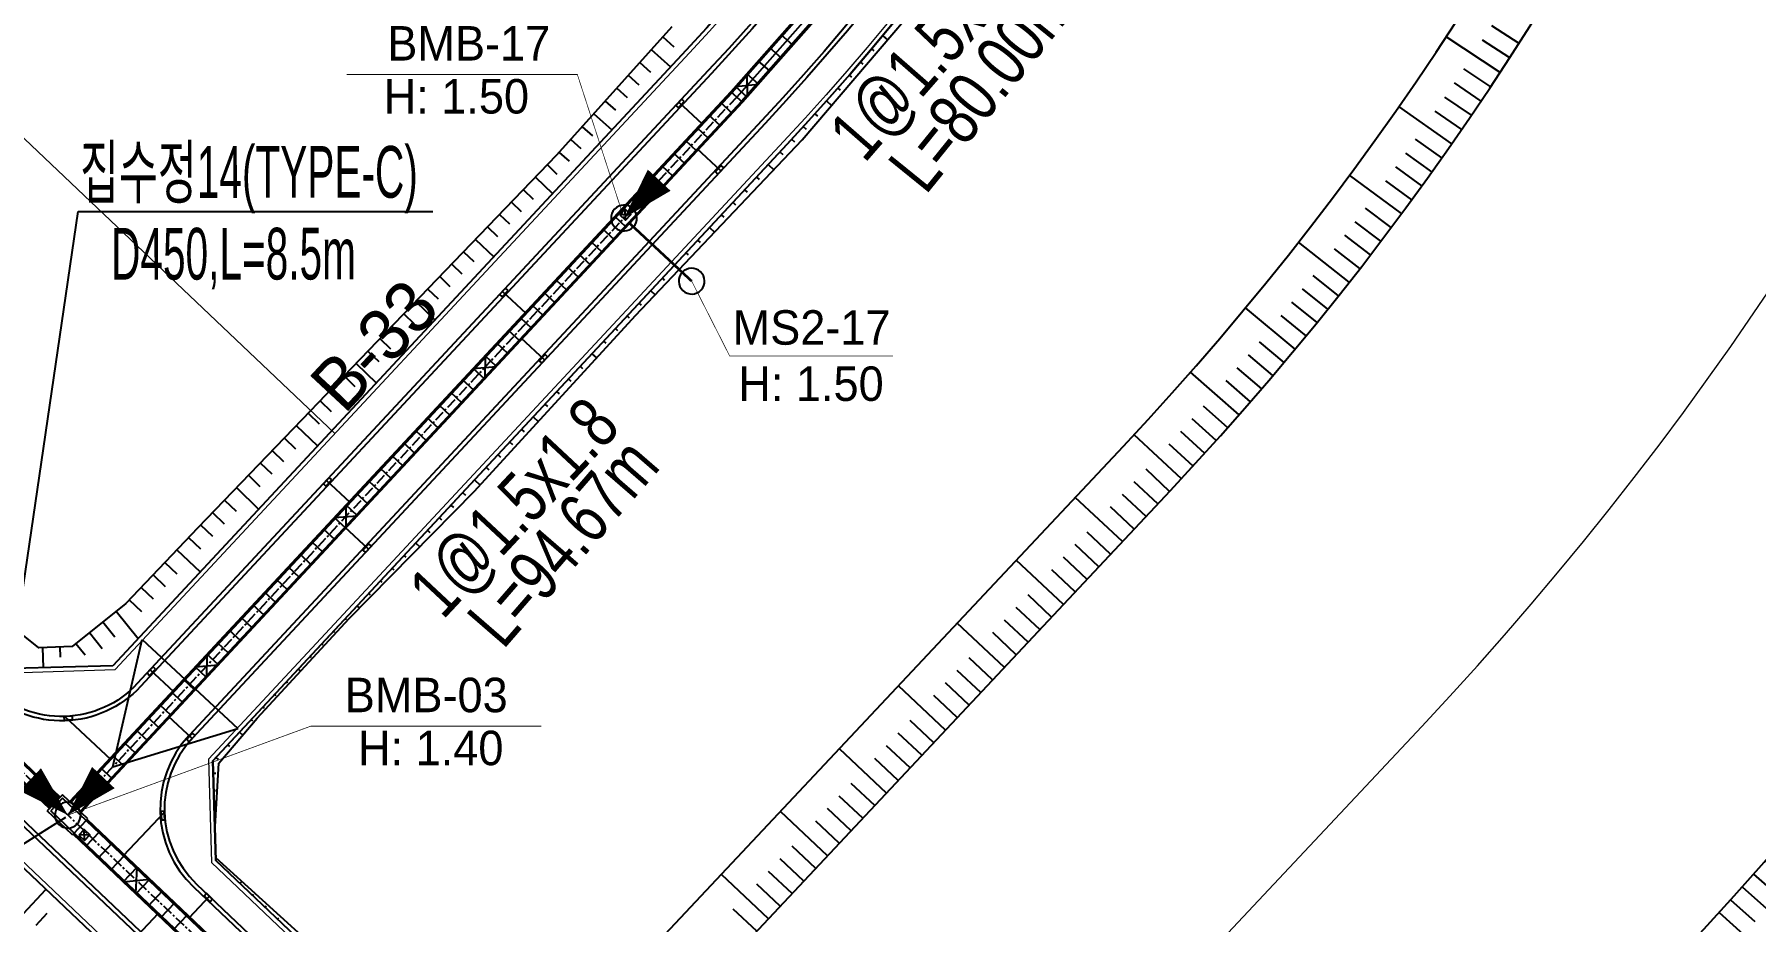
# Model space of a CAD drawing. Extents: x 230860 to 235519, y 342878 to 344985.
# Drawn here: x 232523.1 to 232722.8, y 343242.9 to 343345.8 of the extents above; entities that cross this region are included whole.
import ezdxf
from ezdxf.enums import TextEntityAlignment as Align

# ---------------------------------------------------------------- set-up
doc = ezdxf.new("R2010")
doc.units = 0
doc.linetypes.add('CENTER', pattern=[2, 1.25, -0.25, 0.25, -0.25])
for name, color, linetype in [('##L형측구', 8, 'Continuous'), ('##보도', 3, 'Continuous'), ('CE-SLOP-FILL', 9, 'Continuous'), ('MN info M1', 2, 'Continuous'), ('PCBOX', 150, 'Continuous'), ('PCBOX접합부 현장타설', 7, 'Continuous'), ('storm_2호 우수받이', 1, 'Continuous'), ('storm_arrow', 7, 'Continuous'), ('storm_MH', 2, 'Continuous'), ('storm_pipe dia_length', 7, 'Continuous'), ('storm_pipe text', 1, 'Continuous'), ('storm_집수정', 4, 'Continuous'), ('도로시종점', 1, 'Continuous'), ('맨홀(지구)', 2, 'Continuous'), ('맨홀지시선', 7, 'Continuous'), ('블록맨홀', 1, 'Continuous'), ('비탈면', 7, 'Continuous')]:
    doc.layers.add(name, color=color, linetype=linetype)
for name, color, linetype, lineweight in [('00_도로_계획선', 7, 'Continuous', 0), ('0_획지경계선', 8, 'Continuous', 5), ('storm_pipe', 160, 'Continuous', 30)]:
    doc.layers.add(name, color=color, linetype=linetype, lineweight=lineweight)
doc.styles.get("Standard").update_dxf_attribs({"font": 'Dotum.TTF'})
doc.styles.add('스타일1', font='H2HDRM.TTF')

# ---------------------------------------------------------------- blocks, each defined once
blk = doc.blocks.new('1')
at = {"layer": 'storm_MH', "flags": 128}
blk.add_lwpolyline([(-0.75, 0, 1), (0.75, 0, 1)], format="xyb", close=True, dxfattribs=at)
blk = doc.blocks.new('A$C5C727840')
at = {"layer": '맨홀(지구)', "linetype": 'Continuous'}
blk.add_lwpolyline([(0, 0.9), (0, 0), (0.9, 0), (0.9, 0.9)], close=True, dxfattribs=at)
for points in [[(0.9, 0), (0, 0.9)], [(0, 0), (0.9, 0.9)]]:
    blk.add_lwpolyline(points, dxfattribs=at)

msp = doc.modelspace()

# ---------------------------------------------------------------- linework, layer by layer
at = {"layer": '##L형측구'}
for points in [[(232454.108, 343318.9), (232683.01, 343101.521), (232765.343, 343189.233, 0.1907054), (232903.901, 343539.3), (232903.901, 343602.397, -0.4142136), (232916.401, 343614.897), (233054.416, 343614.897, -0.4253475), (233066.907, 343601.924)], [(232572.401, 343542.071), (232572.401, 343584.647, -0.4142136), (232600.901, 343613.147), (232606.036, 343613.147), (232621.29, 343614.897), (232668.401, 343614.897, -0.4142136), (232680.901, 343602.397), (232680.901, 343542.7, -0.1897204), (232601.622, 343341.283), (232535.371, 343270.164, -0.4170327), (232517.617, 343269.62), (232491.914, 343294.03), (232483.448, 343306.896), (232461.947, 343327.28)]]:
    msp.add_lwpolyline(points, format="xyb", dxfattribs=at)
msp.add_lwpolyline([(232883.401, 343614.897), (232701.401, 343614.897, 0.4142136), (232688.901, 343602.397), (232688.901, 343542.7, -0.1897204), (232607.475, 343335.83), (232541.009, 343264.479, 0.4114), (232541.548, 343246.895), (232673.563, 343121.525, 0.4160307), (232691.288, 343122.038), (232759.643, 343194.916, 0.1906051), (232895.901, 343539.366), (232895.901, 343602.397, 0.4142136)], format="xyb", close=True, dxfattribs=at)
at = {"layer": '##보도', "color": 8}
for points in [[(232621.318, 343614.397), (232668.401, 343614.397, -0.4142136), (232680.401, 343602.397), (232680.401, 343542.7, -0.1897204), (232601.256, 343341.624), (232535.006, 343270.505, -0.4170327), (232517.962, 343269.983), (232492.3, 343294.353)], [(232683.032, 343100.811), (232453.764, 343318.537, 0.4148978), (232432.533, 343317.964), (232390.581, 343273.581)]]:
    msp.add_lwpolyline(points, format="xyb", dxfattribs=at)
msp.add_lwpolyline([(232883.401, 343614.397), (232701.401, 343614.397, 0.4142136), (232689.401, 343602.397), (232689.401, 343542.7, -0.1897204), (232607.841, 343335.489), (232541.375, 343264.138, 0.4114), (232541.892, 343247.257), (232673.907, 343121.888, 0.4160307), (232690.923, 343122.38), (232759.278, 343195.258, 0.1906051), (232895.401, 343539.366), (232895.401, 343602.397, 0.4142136)], format="xyb", close=True, dxfattribs=at)
at = {"layer": '00_도로_계획선', "linetype": 'Continuous'}
msp.add_lwpolyline([(232915.886, 343611.397), (232907.417, 343602.927, 0.0147418), (232907.401, 343602.397), (232907.401, 343539.366, -0.1906051), (232768.031, 343187.049), (232683.155, 343096.557), (232451.764, 343316.299)], format="xyb", dxfattribs=at)
at = {"layer": '00_도로_계획선'}
for points in [[(232677.401, 343602.912), (232677.401, 343542.7, -0.1897204), (232599.061, 343343.669), (232532.428, 343272.139)], [(232692.401, 343602.912), (232692.401, 343542.7, -0.1897204), (232610.036, 343333.444), (232543.25, 343261.75)]]:
    msp.add_lwpolyline(points, format="xyb", dxfattribs=at)
at = {"layer": '00_도로_계획선', "linetype": 'Continuous'}
msp.add_lwpolyline([(232557.925, 343299.51), (232485.918, 343367.892)], dxfattribs=at)
at = {"layer": '00_도로_계획선'}
for points in [[(232520.434, 343271.772), (232532.428, 343272.139)], [(232543.25, 343261.75), (232543.618, 343249.756)], [(232676.367, 343123.688), (232543.618, 343249.756)]]:
    msp.add_lwpolyline(points, dxfattribs=at)
at = {"layer": '0_획지경계선'}
msp.add_lwpolyline([(232610.028, 343186.688), (232684.046, 343265.543, 0.1907054), (232792.401, 343539.3), (232792.401, 343611.397)], format="xyb", dxfattribs=at)
at = {"layer": 'CE-SLOP-FILL', "color": 8}
for p, q in [((232595.975, 343345.54), (232597.264, 343344.384)), ((232621.486, 343345.672), (232622.053, 343345.198)), ((232693.138, 343341.419), (232686.873, 343345.541)), ((232695.318, 343344.772), (232692.163, 343346.799)), ((232594.64, 343344.051), (232596.87, 343342.051)), ((232620.199, 343344.14), (232620.476, 343343.907)), ((232694.233, 343343.093), (232691.089, 343345.136)), ((232593.305, 343342.561), (232594.56, 343341.436)), ((232618.903, 343342.617), (232619.177, 343342.383)), ((232692.034, 343339.751), (232688.913, 343341.83)), ((232590.635, 343339.583), (232591.856, 343338.488)), ((232591.97, 343341.072), (232593.208, 343339.962)), ((232616.28, 343339.597), (232616.564, 343339.347)), ((232617.597, 343341.103), (232617.873, 343340.863)), ((232690.921, 343338.089), (232687.812, 343340.185)), ((232589.3, 343338.093), (232590.504, 343337.014)), ((232614.955, 343338.1), (232615.547, 343337.572)), ((232687.526, 343333.142), (232681.378, 343337.437)), ((232689.799, 343336.434), (232686.701, 343338.547)), ((232587.965, 343336.604), (232590.053, 343334.733)), ((232613.619, 343336.611), (232613.932, 343336.329)), ((232688.667, 343334.785), (232685.581, 343336.915)), ((232585.295, 343333.626), (232586.448, 343332.592)), ((232586.63, 343335.115), (232587.8, 343334.066)), ((232610.919, 343333.66), (232611.263, 343333.341)), ((232612.274, 343335.131), (232612.608, 343334.825)), ((232686.376, 343331.506), (232683.314, 343333.67)), ((232583.96, 343332.136), (232585.096, 343331.118)), ((232609.556, 343332.196), (232609.892, 343331.883)), ((232685.217, 343329.876), (232682.167, 343332.057)), ((232582.585, 343330.685), (232583.686, 343329.623)), ((232608.193, 343330.732), (232608.851, 343330.12)), ((232681.687, 343325.025), (232675.66, 343329.489)), ((232684.049, 343328.252), (232681.011, 343330.451)), ((232579.809, 343327.805), (232580.93, 343326.725)), ((232581.197, 343329.245), (232583.17, 343327.344)), ((232605.467, 343327.805), (232605.781, 343327.512)), ((232606.83, 343329.269), (232607.152, 343328.969)), ((232682.873, 343326.635), (232679.847, 343328.851)), ((232578.421, 343326.365), (232579.551, 343325.276)), ((232604.103, 343326.342), (232604.411, 343326.056)), ((232680.492, 343323.421), (232677.491, 343325.67)), ((232575.646, 343323.484), (232576.795, 343322.377)), ((232577.033, 343324.924), (232578.173, 343323.826)), ((232601.377, 343323.415), (232601.963, 343322.869)), ((232602.74, 343324.879), (232603.04, 343324.599)), ((232679.288, 343321.824), (232676.3, 343324.089)), ((232574.258, 343322.044), (232576.353, 343320.025)), ((232600.014, 343321.952), (232600.3, 343321.686)), ((232675.624, 343317.073), (232669.723, 343321.703)), ((232678.075, 343320.234), (232675.1, 343322.516)), ((232572.87, 343320.604), (232574.038, 343319.479)), ((232598.651, 343320.488), (232598.929, 343320.229)), ((232676.854, 343318.65), (232673.891, 343320.948)), ((232570.094, 343317.724), (232571.281, 343316.58)), ((232571.482, 343319.164), (232572.659, 343318.029)), ((232595.924, 343317.562), (232596.188, 343317.315)), ((232597.287, 343319.025), (232597.559, 343318.772)), ((232674.385, 343315.503), (232671.447, 343317.834)), ((232568.707, 343316.284), (232569.903, 343315.131)), ((232594.561, 343316.098), (232595.075, 343315.619)), ((232673.137, 343313.94), (232670.213, 343316.287)), ((232565.931, 343313.403), (232567.146, 343312.232)), ((232567.319, 343314.843), (232569.536, 343312.707)), ((232593.198, 343314.635), (232593.448, 343314.402)), ((232669.342, 343309.292), (232663.573, 343314.084)), ((232671.881, 343312.384), (232668.969, 343314.747)), ((232564.543, 343311.963), (232565.768, 343310.783)), ((232590.471, 343311.708), (232590.726, 343311.471)), ((232591.834, 343313.171), (232592.082, 343312.941)), ((232670.616, 343310.835), (232667.718, 343313.214)), ((232563.155, 343310.523), (232564.389, 343309.334)), ((232589.108, 343310.244), (232589.369, 343310.001)), ((232668.06, 343307.757), (232665.189, 343310.169)), ((232560.38, 343307.643), (232562.718, 343305.389)), ((232561.768, 343309.083), (232563.011, 343307.885)), ((232587.745, 343308.781), (232588.281, 343308.281)), ((232666.77, 343306.23), (232663.912, 343308.657)), ((232558.992, 343306.203), (232560.254, 343304.986)), ((232585.018, 343305.854), (232585.3, 343305.591)), ((232586.381, 343307.318), (232586.657, 343307.061)), ((232662.847, 343301.689), (232657.213, 343306.64)), ((232664.163, 343303.195), (232661.332, 343305.655)), ((232665.47, 343304.709), (232662.626, 343307.153)), ((232557.604, 343304.762), (232558.876, 343303.537)), ((232583.655, 343304.391), (232583.944, 343304.121)), ((232554.829, 343301.882), (232556.12, 343300.639)), ((232556.216, 343303.322), (232557.498, 343302.088)), ((232580.929, 343301.464), (232581.534, 343300.9)), ((232582.292, 343302.927), (232582.588, 343302.652)), ((232661.523, 343300.191), (232658.719, 343302.681)), ((232553.441, 343300.442), (232555.902, 343298.072)), ((232579.565, 343300), (232579.875, 343299.712)), ((232658.85, 343297.215), (232656.074, 343299.737)), ((232660.19, 343298.699), (232657.401, 343301.205)), ((232550.666, 343297.56), (232551.985, 343296.29)), ((232552.054, 343299.001), (232553.363, 343297.74)), ((232578.202, 343298.537), (232578.519, 343298.242)), ((232656.143, 343294.27), (232650.649, 343299.374)), ((232657.5, 343295.739), (232654.739, 343298.276)), ((232549.279, 343296.12), (232550.607, 343294.841)), ((232575.476, 343295.61), (232575.806, 343295.302)), ((232576.839, 343297.074), (232577.162, 343296.772)), ((232547.892, 343294.679), (232549.229, 343293.391)), ((232574.112, 343294.147), (232574.787, 343293.518)), ((232653.409, 343291.35), (232650.675, 343293.916)), ((232654.778, 343292.808), (232652.044, 343295.375)), ((232545.117, 343291.798), (232546.473, 343290.493)), ((232546.504, 343293.239), (232549.085, 343290.754)), ((232572.749, 343292.683), (232573.079, 343292.376)), ((232649.303, 343286.975), (232643.834, 343292.108)), ((232652.04, 343289.892), (232649.306, 343292.458)), ((232543.73, 343290.358), (232545.095, 343289.043)), ((232570.023, 343289.757), (232570.311, 343289.488)), ((232571.386, 343291.22), (232571.695, 343290.932)), ((232650.672, 343288.433), (232647.937, 343291)), ((232540.962, 343287.469), (232542.351, 343286.15)), ((232542.342, 343288.917), (232543.716, 343287.594)), ((232568.659, 343288.293), (232568.927, 343288.043)), ((232647.934, 343285.517), (232645.2, 343288.083)), ((232539.585, 343286.019), (232542.285, 343283.454)), ((232567.296, 343286.83), (232567.791, 343286.369)), ((232646.565, 343284.059), (232643.831, 343286.625)), ((232538.207, 343284.569), (232539.605, 343283.242)), ((232564.57, 343283.903), (232564.776, 343283.711)), ((232565.933, 343285.366), (232566.16, 343285.155)), ((232642.459, 343279.684), (232636.991, 343284.817)), ((232643.828, 343281.142), (232641.094, 343283.709)), ((232645.196, 343282.601), (232642.462, 343285.167)), ((232535.453, 343281.669), (232536.859, 343280.334)), ((232536.83, 343283.119), (232538.232, 343281.788)), ((232563.207, 343282.439), (232563.392, 343282.267)), ((232534.075, 343280.219), (232535.485, 343278.879)), ((232560.48, 343279.513), (232560.769, 343279.244)), ((232561.843, 343280.976), (232562.008, 343280.822)), ((232641.09, 343278.226), (232638.356, 343280.792)), ((232531.003, 343277.664), (232532.385, 343275.935)), ((232532.566, 343278.913), (232535.1, 343275.741)), ((232559.117, 343278.049), (232559.244, 343277.93)), ((232635.615, 343272.393), (232630.147, 343277.526)), ((232638.353, 343275.309), (232635.618, 343277.876)), ((232639.721, 343276.768), (232636.987, 343279.334)), ((232529.441, 343276.416), (232530.912, 343274.574)), ((232557.754, 343276.586), (232557.884, 343276.464)), ((232636.984, 343273.851), (232634.25, 343276.418)), ((232524.002, 343274.678), (232524.1, 343272.346)), ((232526.001, 343274.761), (232526.05, 343273.582)), ((232527.878, 343275.167), (232528.938, 343273.841)), ((232555.027, 343273.659), (232555.164, 343273.531)), ((232556.39, 343275.122), (232556.524, 343274.998)), ((232634.246, 343270.935), (232631.512, 343273.501)), ((232553.664, 343272.195), (232553.944, 343271.935)), ((232632.877, 343269.476), (232630.143, 343272.043)), ((232552.301, 343270.732), (232552.444, 343270.599)), ((232628.771, 343265.102), (232623.303, 343270.235)), ((232631.509, 343268.018), (232628.774, 343270.585)), ((232549.574, 343267.805), (232549.723, 343267.666)), ((232550.937, 343269.269), (232551.084, 343269.132)), ((232630.14, 343266.56), (232627.406, 343269.127)), ((232548.211, 343266.342), (232548.372, 343266.192)), ((232627.402, 343263.644), (232624.668, 343266.21)), ((232546.848, 343264.878), (232547.236, 343264.517)), ((232626.033, 343262.185), (232623.299, 343264.752)), ((232544.121, 343261.952), (232544.381, 343261.709)), ((232545.485, 343263.415), (232545.712, 343263.203)), ((232621.927, 343257.811), (232616.459, 343262.944)), ((232623.296, 343259.269), (232620.562, 343261.835)), ((232624.665, 343260.727), (232621.931, 343263.294)), ((232543.801, 343260.096), (232544.1, 343260.105)), ((232543.862, 343258.097), (232544.071, 343258.103)), ((232620.558, 343256.352), (232617.824, 343258.919)), ((232543.924, 343256.098), (232544.159, 343256.105)), ((232615.083, 343250.52), (232609.615, 343255.652)), ((232617.821, 343253.436), (232615.087, 343256.002)), ((232619.19, 343254.894), (232616.455, 343257.461)), ((232543.985, 343254.099), (232544.012, 343254.1)), ((232616.452, 343251.978), (232613.718, 343254.544)), ((232544.046, 343252.1), (232544.058, 343252.1)), ((232613.714, 343249.061), (232610.98, 343251.628)), ((232544.107, 343250.101), (232544.204, 343250.104)), ((232612.346, 343247.603), (232609.611, 343250.17)), ((232545.471, 343248.685), (232545.565, 343248.783)), ((232546.921, 343247.307), (232547.143, 343247.541)), ((232608.239, 343243.228), (232602.771, 343248.361)), ((232610.977, 343246.145), (232608.243, 343248.711)), ((232722.528, 343248.412), (232725.342, 343245.933)), ((232521.799, 343243.853), (232524.394, 343246.636)), ((232548.372, 343245.93), (232548.5, 343246.065)), ((232609.608, 343244.687), (232606.874, 343247.253)), ((232721.202, 343246.914), (232726.807, 343241.93)), ((232523.261, 343242.489), (232524.553, 343243.874)), ((232549.822, 343244.553), (232549.967, 343244.706)), ((232606.87, 343241.77), (232604.136, 343244.337)), ((232718.531, 343243.937), (232721.31, 343241.42)), ((232719.87, 343245.423), (232722.661, 343242.918)), ((232551.272, 343243.176), (232551.435, 343243.347))]:
    msp.add_line(p, q, dxfattribs=at)
for points in [[(232575.926, 343219.763), (232649.414, 343298.052, 0.1907054), (232744.901, 343539.3), (232744.901, 343610.897)], [(232644.814, 343154.343), (232718.679, 343233.034, 0.1907054), (232839.901, 343539.3), (232839.901, 343610.897)], [(232587.62, 343221.262), (232654.882, 343292.919, 0.1907054), (232752.401, 343539.3), (232752.401, 343605.165)], [(232650.787, 343171.665), (232713.211, 343238.167, 0.1907054), (232832.401, 343539.3), (232832.401, 343605.165)], [(232676.901, 343602.705), (232676.901, 343542.7, -0.1897204), (232598.695, 343344.009), (232532.153, 343272.577)]]:
    msp.add_lwpolyline(points, format="xyb", dxfattribs=at)
at = {"layer": 'CE-SLOP-FILL', "color": 8, "linetype": 'Continuous'}
for points in [[(232692.901, 343602.705), (232692.901, 343542.7, -0.1897204), (232610.402, 343333.104), (232543.756, 343261.56), (232544.111, 343249.976), (232676.564, 343124.191)], [(232575.926, 343219.763), (232544.111, 343249.976), (232543.756, 343261.56), (232610.402, 343333.104, 0.1897204), (232692.901, 343542.7), (232692.901, 343602.705)]]:
    msp.add_lwpolyline(points, format="xyb", dxfattribs=at)
at = {"layer": 'CE-SLOP-FILL', "color": 8}
for points in [[(232597.006, 343346.69), (232583.654, 343331.795), (232569.774, 343317.391), (232555.894, 343302.988), (232555.087, 343302.15), (232542.018, 343288.581), (232533.68, 343279.803), (232527.446, 343274.822), (232523.573, 343274.66), (232495.971, 343296.818), (232486.536, 343309.48)], [(232532.153, 343272.577), (232520.66, 343272.247), (232495.002, 343296.613), (232486.536, 343309.48)]]:
    msp.add_lwpolyline(points, dxfattribs=at)
at = {"layer": 'CE-SLOP-FILL', "color": 8, "linetype": 'Continuous'}
msp.add_lwpolyline([(232654.096, 343123.463), (232451.57, 343315.794), (232451.545, 343315.793)], dxfattribs=at)
at = {"layer": 'PCBOX'}
for p, q in [((232614.168, 343350.811), (232603.874, 343339.168)), ((232614.29, 343350.708), (232603.993, 343339.061)), ((232614.865, 343350.226), (232604.548, 343338.556)), ((232615.44, 343349.744), (232605.104, 343338.052)), ((232615.563, 343349.641), (232605.222, 343337.945)), ((232611.076, 343344.566), (232609.713, 343345.772)), ((232609.747, 343343.063), (232608.384, 343344.269)), ((232608.419, 343341.56), (232607.055, 343342.766)), ((232604.398, 343339.76), (232607.09, 343340.057)), ((232605.761, 343338.555), (232604.398, 343339.76)), ((232607.09, 343340.057), (232605.726, 343341.263)), ((232605.726, 343341.263), (232605.761, 343338.555)), ((232603.874, 343339.168), (232527.169, 343256.826)), ((232603.993, 343339.061), (232527.285, 343256.715)), ((232605.104, 343338.052), (232528.373, 343255.682)), ((232605.222, 343337.945), (232528.489, 343255.572)), ((232604.029, 343336.663), (232602.697, 343337.904)), ((232603.874, 343339.168), (232605.222, 343337.945)), ((232442.787, 343336.202), (232525.954, 343257.221)), ((232442.897, 343336.318), (232526.064, 343257.337)), ((232602.661, 343335.196), (232601.33, 343336.436)), ((232441.644, 343334.998), (232524.811, 343256.017)), ((232441.754, 343335.114), (232524.921, 343256.133)), ((232599.927, 343332.26), (232598.595, 343333.501)), ((232601.294, 343333.728), (232599.962, 343334.968)), ((232598.559, 343330.792), (232597.228, 343332.033)), ((232597.192, 343329.324), (232595.86, 343330.565)), ((232594.457, 343326.389), (232593.126, 343327.629)), ((232595.825, 343327.857), (232594.493, 343329.097)), ((232593.09, 343324.921), (232591.758, 343326.162)), ((232591.723, 343323.453), (232590.391, 343324.694)), ((232588.988, 343320.518), (232587.656, 343321.758)), ((232590.355, 343321.985), (232589.024, 343323.226)), ((232587.621, 343319.05), (232586.289, 343320.29)), ((232586.253, 343317.582), (232584.922, 343318.822)), ((232583.519, 343314.646), (232582.187, 343315.887)), ((232584.886, 343316.114), (232583.554, 343317.355)), ((232582.151, 343313.178), (232580.82, 343314.419)), ((232579.417, 343310.243), (232578.085, 343311.483)), ((232580.784, 343311.711), (232579.452, 343312.951)), ((232578.05, 343308.775), (232576.718, 343310.016)), ((232575.35, 343308.548), (232575.315, 343305.839)), ((232576.682, 343307.307), (232575.35, 343308.548)), ((232574.083, 343304.517), (232572.751, 343305.758)), ((232573.983, 343307.08), (232576.682, 343307.307)), ((232575.315, 343305.839), (232573.983, 343307.08)), ((232572.716, 343303.049), (232571.384, 343304.29)), ((232571.349, 343301.582), (232570.017, 343302.822)), ((232568.614, 343298.646), (232567.282, 343299.887)), ((232569.981, 343300.114), (232568.65, 343301.354)), ((232567.247, 343297.178), (232565.915, 343298.419)), ((232564.512, 343294.243), (232563.18, 343295.483)), ((232565.879, 343295.71), (232564.548, 343296.951)), ((232563.145, 343292.775), (232561.813, 343294.015)), ((232561.777, 343291.307), (232560.446, 343292.547)), ((232557.849, 343289.76), (232560.548, 343289.988)), ((232559.181, 343288.52), (232557.849, 343289.76)), ((232559.217, 343291.228), (232559.181, 343288.52)), ((232560.548, 343289.988), (232559.217, 343291.228)), ((232557.949, 343287.198), (232556.618, 343288.438)), ((232555.215, 343284.262), (232553.883, 343285.503)), ((232556.582, 343285.73), (232555.25, 343286.97)), ((232553.847, 343282.794), (232552.516, 343284.035)), ((232552.48, 343281.326), (232551.148, 343282.567)), ((232549.745, 343278.391), (232548.414, 343279.631)), ((232551.113, 343279.859), (232549.781, 343281.099)), ((232548.378, 343276.923), (232547.046, 343278.164)), ((232547.011, 343275.455), (232545.679, 343276.696)), ((232543.083, 343273.909), (232543.047, 343271.2)), ((232544.415, 343272.668), (232543.083, 343273.909)), ((232545.643, 343273.987), (232544.312, 343275.228)), ((232541.715, 343272.441), (232544.415, 343272.668)), ((232543.047, 343271.2), (232541.715, 343272.441)), ((232540.313, 343268.265), (232538.981, 343269.505)), ((232541.68, 343269.732), (232540.348, 343270.973)), ((232538.945, 343266.797), (232537.614, 343268.037)), ((232537.578, 343265.329), (232536.246, 343266.57)), ((232534.843, 343262.393), (232533.512, 343263.634)), ((232536.211, 343263.861), (232534.879, 343265.102)), ((232533.476, 343260.926), (232532.144, 343262.166)), ((232532.109, 343259.458), (232530.777, 343260.698)), ((232523.88, 343259.411), (232522.627, 343258.092)), ((232525.335, 343258.03), (232524.081, 343256.71)), ((232526.333, 343257.62), (232524.542, 343255.735)), ((232529.271, 343254.83), (232526.333, 343257.62)), ((232529.374, 343256.522), (232528.042, 343257.763)), ((232530.741, 343257.99), (232529.41, 343259.23)), ((232527.481, 343252.944), (232524.542, 343255.735)), ((232526.344, 343257.196), (232524.966, 343255.746)), ((232527.687, 343253.162), (232524.966, 343255.746)), ((232529.064, 343254.612), (232526.344, 343257.196)), ((232527.481, 343252.944), (232529.271, 343254.83)), ((232529.064, 343254.612), (232682.443, 343108.954)), ((232529.188, 343254.743), (232682.349, 343109.292)), ((232527.563, 343253.031), (232680.735, 343107.571)), ((232527.687, 343253.162), (232681.075, 343107.495)), ((232529.018, 343251.65), (232530.643, 343253.361)), ((232530.472, 343250.268), (232532.098, 343251.98)), ((232531.927, 343248.887), (232533.552, 343250.598)), ((232533.382, 343247.506), (232535.007, 343249.217)), ((232533.382, 343247.506), (232536.461, 343247.836)), ((232534.836, 343246.124), (232533.382, 343247.506)), ((232534.836, 343246.124), (232535.007, 343249.217)), ((232534.836, 343246.124), (232536.461, 343247.836)), ((232535.007, 343249.217), (232536.461, 343247.836)), ((232536.291, 343244.743), (232537.916, 343246.454)), ((232537.745, 343243.362), (232539.371, 343245.073)), ((232539.2, 343241.98), (232540.825, 343243.692))]:
    msp.add_line(p, q, dxfattribs=at)
at = {"layer": 'PCBOX', "linetype": 'CENTER'}
for p, q in [((232604.548, 343338.556), (232526.943, 343255.248)), ((232442.313, 343335.617), (232682.847, 343107.192))]:
    msp.add_line(p, q, dxfattribs=at)
at = {"layer": 'PCBOX'}
msp.add_lwpolyline([(232590.995, 343324.887), (232591.653, 343324.274), (232592.267, 343324.932), (232591.608, 343325.546)], close=True, dxfattribs=at)
for points in [[(232591.653, 343324.274), (232591.608, 343325.546)], [(232592.267, 343324.932), (232590.995, 343324.887)]]:
    msp.add_lwpolyline(points, dxfattribs=at)
at = {"layer": 'PCBOX', "elevation": -36.514}
msp.add_lwpolyline([(232528.226, 343252.926), (232528.879, 343252.306), (232529.498, 343252.959), (232528.846, 343253.579)], close=True, dxfattribs=at)
for points in [[(232528.879, 343252.306), (232528.846, 343253.579)], [(232529.498, 343252.959), (232528.226, 343252.926)]]:
    msp.add_lwpolyline(points, dxfattribs=at)
at = {"layer": 'PCBOX접합부 현장타설'}
msp.add_line((232509.395, 343244.085), (232526.7, 343255.026), dxfattribs=at)
at = {"layer": 'storm_2호 우수받이'}
for p, q in [((232600.583, 343335.4), (232597.839, 343337.956)), ((232602.72, 343329.992), (232599.976, 343332.548)), ((232580.134, 343313.448), (232577.39, 343316.004)), ((232582.272, 343308.041), (232579.528, 343310.597)), ((232559.686, 343291.497), (232556.942, 343294.053)), ((232570.319, 343294.898), (232570.327, 343294.891)), ((232561.823, 343286.089), (232559.079, 343288.645)), ((232539.237, 343269.546), (232536.493, 343272.102)), ((232526.593, 343266.69), (232531.938, 343261.71)), ((232541.375, 343264.138), (232538.631, 343266.694)), ((232538.161, 343255.591), (232533.358, 343250.534)), ((232543.385, 343245.839), (232540.975, 343243.301)), ((232535.068, 343241.331), (232537.475, 343243.867))]:
    msp.add_line(p, q, dxfattribs=at)
for points in [[(232598.473, 343338.046), (232598.181, 343338.32), (232597.496, 343337.591), (232597.788, 343337.317)], [(232603.059, 343330.356), (232602.766, 343330.628), (232602.085, 343329.897), (232602.377, 343329.624)], [(232578.024, 343316.095), (232577.732, 343316.369), (232577.048, 343315.64), (232577.34, 343315.366)], [(232582.611, 343308.405), (232582.319, 343308.678), (232581.637, 343307.946), (232581.93, 343307.673)], [(232557.576, 343294.142), (232557.285, 343294.417), (232556.599, 343293.689), (232556.89, 343293.415)], [(232562.16, 343286.443), (232561.871, 343286.719), (232561.181, 343285.995), (232561.471, 343285.719)], [(232537.128, 343272.189), (232536.837, 343272.465), (232536.149, 343271.739), (232536.439, 343271.464)], [(232527.501, 343266.339), (232527.476, 343266.739), (232526.478, 343266.676), (232526.503, 343266.277)], [(232541.713, 343264.501), (232541.42, 343264.774), (232540.739, 343264.042), (232541.031, 343263.769)], [(232537.807, 343254.686), (232538.207, 343254.712), (232538.142, 343255.71), (232537.743, 343255.684)], [(232542.747, 343245.894), (232543.022, 343246.184), (232543.747, 343245.495), (232543.472, 343245.205)]]:
    msp.add_lwpolyline(points, close=True, dxfattribs=at)
at = {"layer": 'storm_arrow'}
for points in [[(232591.469, 343324.515, 0, 3.6, 0), (232595.558, 343328.906, 0, 2.977, 0)], [(232526.943, 343255.248, 0, 3.6, 0), (232522.592, 343259.379, 0, 2.977, 0)], [(232526.943, 343255.248, 0, 3.6, 0), (232531.065, 343259.608, 0, 2.977, 0)]]:
    msp.add_lwpolyline(points, format="xyseb", dxfattribs=at)
at = {"layer": 'storm_pipe', "const_width": 0.3, "flags": 128}
msp.add_lwpolyline([(232592.017, 343324.004), (232599.329, 343317.193)], dxfattribs=at)
at = {"layer": 'storm_집수정', "color": 0}
for p, q in [((232520.622, 343273.731), (232528.141, 343325.28)), ((232528.141, 343325.28), (232569.295, 343325.28))]:
    msp.add_line(p, q, dxfattribs=at)
at = {"layer": '도로시종점'}
for p, q in [((232532.16, 343260.848), (232535.562, 343275.62)), ((232535.562, 343275.62), (232546.654, 343265.287)), ((232532.16, 343260.848), (232546.654, 343265.287))]:
    msp.add_line(p, q, dxfattribs=at)
at = {"layer": '맨홀지시선', "color": 30, "const_width": 0.08}
for points in [[(232591.469, 343324.515), (232586.063, 343341.168), (232559.298, 343341.168)], [(232526.943, 343255.248), (232555.133, 343265.568), (232581.899, 343265.568)]]:
    msp.add_lwpolyline(points, dxfattribs=at)
at = {"layer": '맨홀지시선', "color": 1, "const_width": 0.08}
msp.add_lwpolyline([(232599.329, 343317.193), (232603.739, 343308.503), (232622.665, 343308.503)], dxfattribs=at)
at = {"layer": '비탈면', "color": 8}
msp.add_lwpolyline([(232577.357, 343221.287), (232572.268, 343225.579), (232557.052, 343238.591), (232544.11, 343250.28), (232544.031, 343253.943), (232544.466, 343261.261), (232548.913, 343266.488), (232559.599, 343278.057), (232574.144, 343292.815), (232592.794, 343313.218), (232612.162, 343333.605), (232634.548, 343359.843)], dxfattribs=at)

# ---------------------------------------------------------------- block references
at = {"layer": 'PCBOX', "rotation": 46.47906119930189}
msp.add_blockref('A$C5C727840', (232528.879, 343252.306), dxfattribs=at)
at = {"layer": 'storm_MH', "xscale": 2, "yscale": 2, "zscale": 2}
for p, rotation in [((232591.469, 343324.515), 137.0299884752848), ((232599.329, 343317.193), 137.0299884752848), ((232526.943, 343255.248), 136.6128739518449)]:
    msp.add_blockref('1', p, dxfattribs=dict(at, rotation=rotation))

# ---------------------------------------------------------------- texts
at = {"layer": 'MN info M1', "color": 30, "style": '스타일1'}
for s, p in [('BMB-17', (232573.462, 343341.585)), ('H: 1.50', (232572.023, 343335.439)), ('BMB-03', (232568.529, 343265.985)), ('H: 1.40', (232569.05, 343259.839))]:
    msp.add_text(s, height=4, dxfattribs=at).set_placement(p, align=Align.BOTTOM_CENTER)
at = {"layer": 'storm_pipe dia_length', "width": 0.8}
for s, rotation, p in [('1@1.5x1.8', 48.86481, (232629.412, 343342.27)), ('L=80.00m', 51.01116, (232635.318, 343338.027)), ('1@1.5x1.8', 46.93408, (232580.867, 343288.949)), ('L=94.67m', 49.10305, (232586.653, 343284.983))]:
    msp.add_text(s, height=6, rotation=rotation, dxfattribs=at).set_placement(p, align=Align.CENTER)
at = {"layer": 'storm_pipe text', "color": 2}
msp.add_text('B-33', height=6, rotation=47.02999, dxfattribs=at).set_placement((232564.676, 343307.719), align=Align.CENTER)
at = {"layer": 'storm_집수정', "color": 0, "ltscale": 22, "width": 0.6}
for s, p in [('집수정14(TYPE-C)', (232547.957, 343326.861)), ('D450,L=8.5m', (232546.17, 343317.38))]:
    msp.add_text(s, height=6, rotation=0.03924, dxfattribs=at).set_placement(p, align=Align.CENTER)
at = {"layer": '블록맨홀', "style": '스타일1'}
for s, p in [('MS2-17', (232613.236, 343311.822)), ('H: 1.50', (232613.167, 343305.301))]:
    msp.add_text(s, height=4, dxfattribs=at).set_placement(p, align=Align.MIDDLE_CENTER)

doc.saveas('drawing.dxf')
